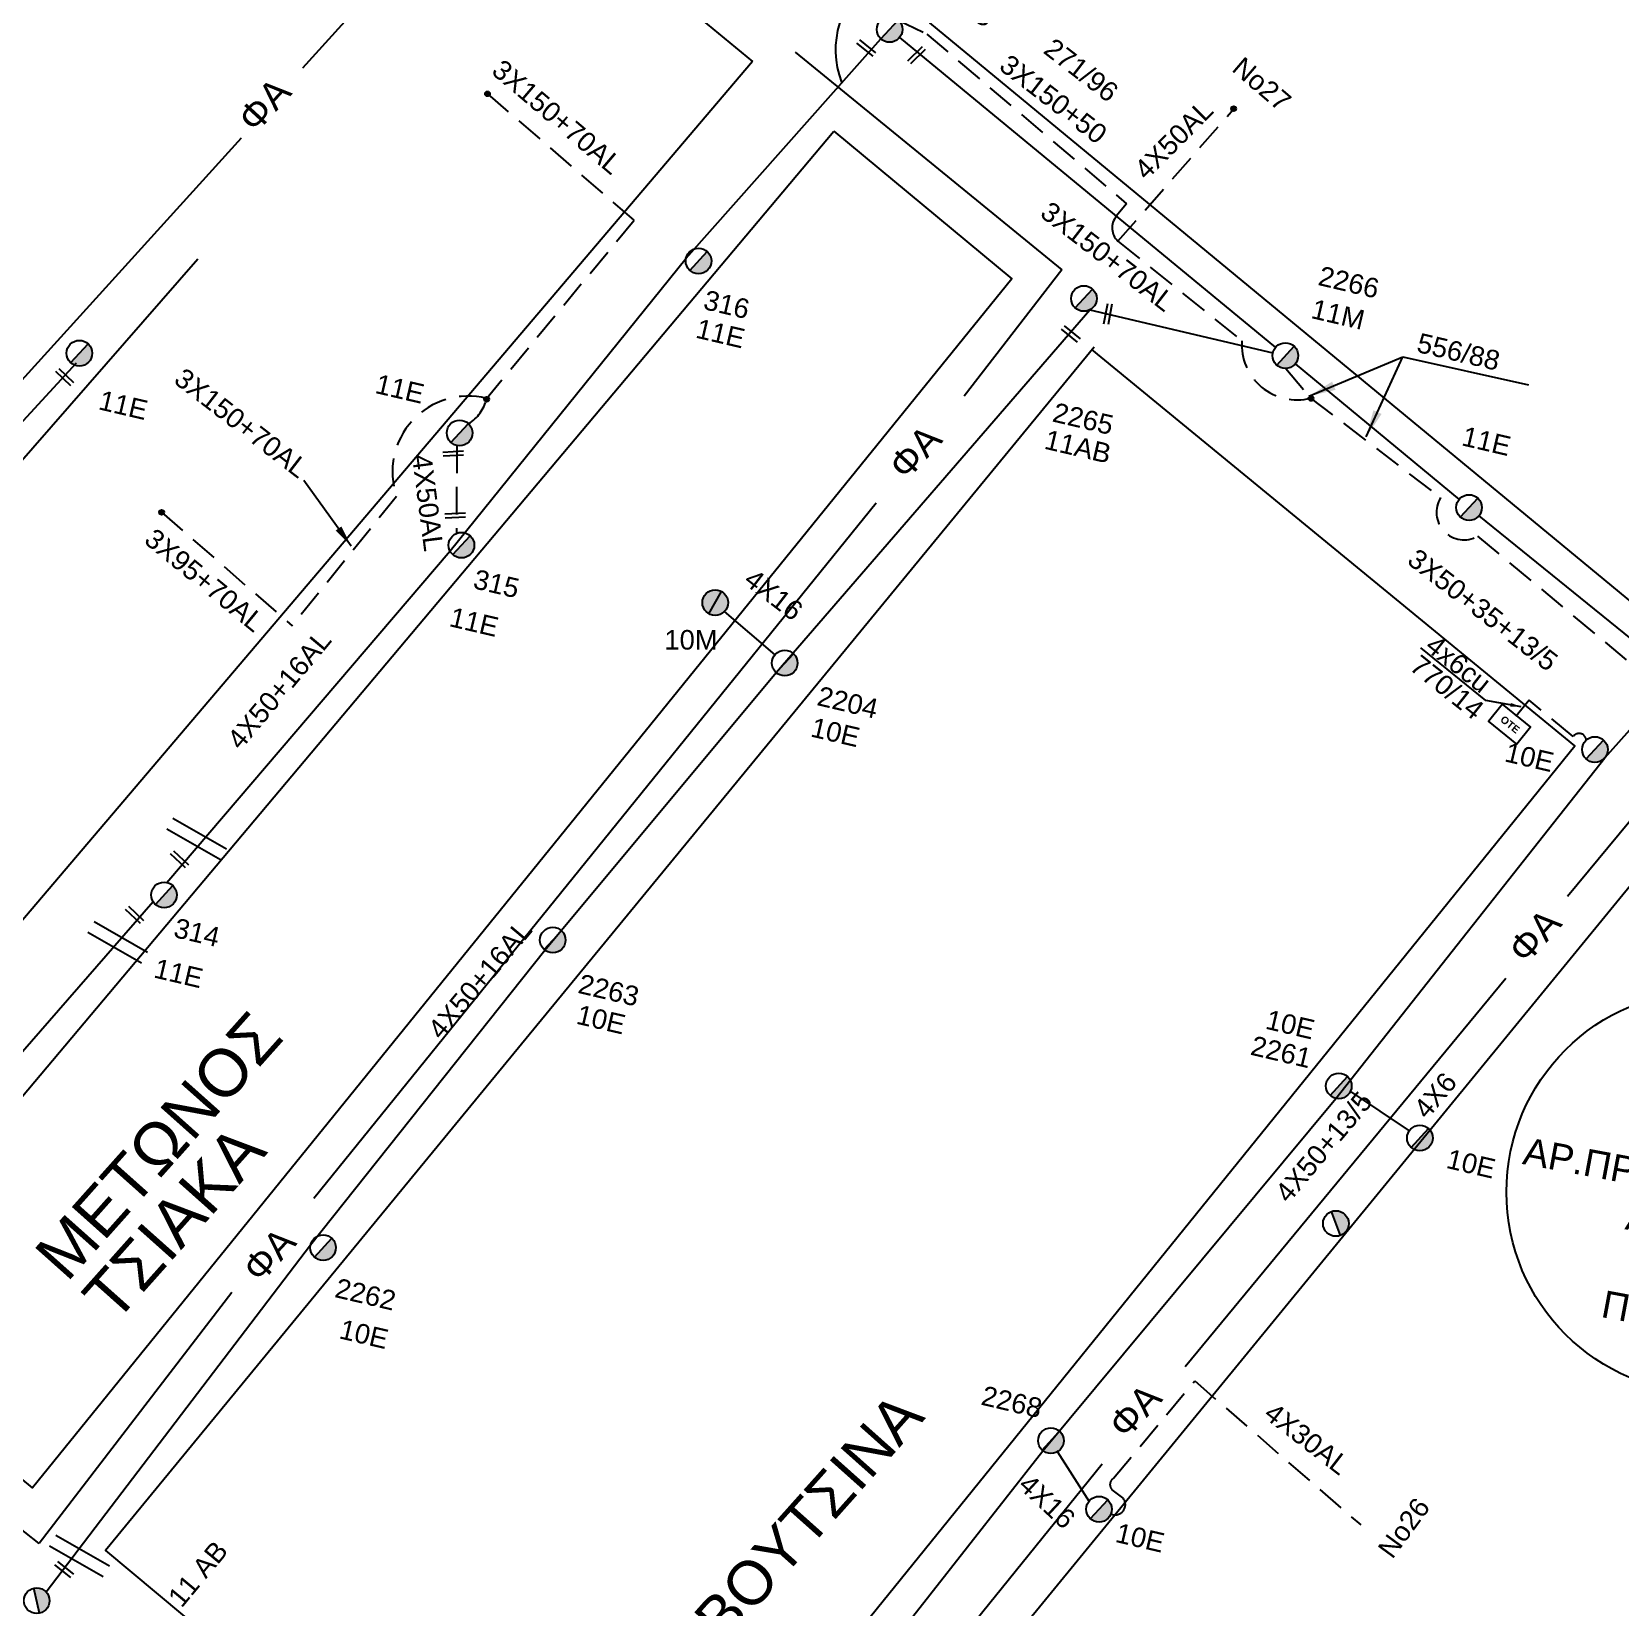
# Model space of a CAD drawing. Header units: millimetres. Extents: x 745 to 5694, y 762 to 3401.
# Drawn here: x 1608.6 to 1754.6, y 1591.7 to 1736.5 of the extents above; entities that cross this region are included whole.
import ezdxf

# ---------------------------------------------------------------- set-up
doc = ezdxf.new("R2010")
doc.units = ezdxf.units.MM
doc.linetypes.add('DASHED', pattern=[19.05, 12.7, -6.35])
for name, color, linetype in [('Pillar OTE', 7, 'Continuous'), ('Άγνωστα', 7, 'Continuous'), ('Γυμνά εναέρια ΧΤ και ΦΟΠ (3Φ)   4x50+16AL', 7, 'Continuous'), ('Εναέρια παροχή ΧΤ 4x16', 7, 'SYN_LINE'), ('Επιγραφές - Σχήματα', 7, 'Continuous'), ('Καλώδια ΧΤ   3x150+70AL', 7, 'DASHED'), ('Μηχανική τομή', 7, 'Continuous'), ('Στύλος Ξύλινος', 7, 'Continuous'), ('Στύλος Ξύλινος @ 1', 7, 'Continuous'), ('Στύλος ΦΜ', 7, 'Continuous'), ('Στύλος ΦΜ @ 1', 7, 'Continuous'), ('Συνδέσεις', 7, 'Continuous'), ('Τομή', 7, 'Continuous'), ('Υπόβαθρο ΔΕΗ', 7, 'Continuous'), ('Υπόγεια καλώδια Παροχών ΧΤ   4x50AL', 7, 'DASHED'), ('Υπόγεια καλώδια Παροχών ΧΤ   4x6', 7, 'DASHED')]:
    doc.layers.add(name, color=color, linetype=linetype)
doc.styles.add('arial', font='arial.ttf')
doc.styles.get("Standard").update_dxf_attribs({"font": 'arial.ttf'})
doc.linetypes.add('SYN_LINE', pattern='A,0.5,-0.0001,["/\\/\\/\\/",Standard,S=0.1,R=0,X=0,Y=-0.05],-0.25', length=0.7501)
doc.dimstyles.new('ISO-25', dxfattribs={"dimtxt": 2.5, "dimasz": 2.5, "dimexe": 1.25, "dimexo": 0.625, "dimtad": 1, "dimtxsty": 'Standard', "dimcen": 2.5, "dimadec": 0, "dimazin": 0, "dimtfac": 1, "dimtmove": 0, "dimatfit": 3, "dimfxl": 1, "dimarcsym": 0})

# ---------------------------------------------------------------- blocks, each defined once
blk = doc.blocks.new('ΥΠΑΡΧΩΝ ΤΣΙΜΕΝΤΕΝΙΟΣ ΣΤΥΛΟΣ')
at = {"layer": 'Στύλος ΦΜ'}
blk.add_hatch(color=256, dxfattribs=at).paths.add_polyline_path([(-1.29, -2.28, 0.574793), (2.62, 0, 0.268822), (1.3, 2.27)])
blk.add_line((-1.29, -2.28), (1.3, 2.27), dxfattribs=at)
blk.add_circle((0, 0), 2.62, dxfattribs=at)
at = {"layer": 'Στύλος ΦΜ', "flags": 4}
for tag, p in [('ΑΡΙΘΜΟΣ', (-4.68, 8.05)), ('ΤΥΠΟΣ', (-4.91, 3.03))]:
    blk.add_attdef(tag, p, '', height=4, dxfattribs=at)
blk = doc.blocks.new('ΥΠΑΡΧΩΝ ΞΥΛΙΝΟΣ ΣΤΥΛΟΣ')
at = {"layer": 'Στύλος Ξύλινος'}
h = blk.add_hatch(color=7, dxfattribs=at)
h.paths.add_polyline_path([(-2.62, 0, 0.270008), (-1.29, -2.28), (1.3, 2.27, 0.576266)])
h.paths.add_polyline_path([(-1.29, -2.28, 0.574793), (2.62, 0, 0.268822), (1.3, 2.27)])
at = {"layer": 'Στύλος Ξύλινος', "color": 7}
blk.add_line((-1.29, -2.28), (1.3, 2.27), dxfattribs=at)
blk.add_circle((0, 0), 2.62, dxfattribs=at)
at = {"layer": 'Στύλος Ξύλινος', "flags": 4}
for tag, p in [('ΑΡΙΘΜΟΣ', (-4.91, 8.6)), ('ΤΥΠΟΣ', (-4.85, 3.39))]:
    blk.add_attdef(tag, p, '', height=4, dxfattribs=at)
blk = doc.blocks.new('ΜΗΧΑΝΙΚΗ ΤΟΜΗ')
at = {"layer": 'Μηχανική τομή', "ltscale": 40}
for p, q in [((-1.89, 0.78), (1.89, 0.78)), ((1.89, 0), (-1.89, 0))]:
    blk.add_line(p, q, dxfattribs=at)
blk = doc.blocks.new('_ΣΥΝΔΕΣΗ')
at = {"layer": 'Συνδέσεις', "linetype": 'SYN_LINE', "ltscale": 40}
blk.add_hatch(color=256, dxfattribs=at).paths.add_polyline_path([(0.5, -0.01, 1), (-0.5, -0.01, 1)])
at = {"layer": 'Συνδέσεις'}
blk.add_circle((0, -0.01), 0.5, dxfattribs=at)
blk = doc.blocks.new('ΤΟΜΗ')
at = {"layer": 'Τομή', "ltscale": 40}
for p, q in [((-5.68, 0), (5.68, 0)), ((5.68, -2.33), (-5.68, -2.33))]:
    blk.add_line(p, q, dxfattribs=at)
blk = doc.blocks.new('PILLAR ΟΤΕ')
at = {"layer": 'Pillar OTE', "ltscale": 40}
blk.add_lwpolyline([(-3.31, 2.02), (3.39, 2.02), (3.39, -1.99), (-3.31, -1.99)], close=True, dxfattribs=at)
at = {"layer": 'Pillar OTE', "insert": (-1.81, 0.71), "char_height": 1.3575, "width": 109.961, "attachment_point": 1}
blk.add_mtext('{\\fArial|b1|i0|c161|p34;OTE}', dxfattribs=at)

msp = doc.modelspace()

# ---------------------------------------------------------------- linework, layer by layer
at = {"layer": 'Άγνωστα', "color": 133, "linetype": 'DASHED', "ltscale": 0.2}
for points in [[(1688.26, 1737.59), (1690.87, 1736.3), (1709.25, 1720.7), (1708.3, 1719.55)], [(1650.49, 1730.81), (1663.99, 1719.16)], [(1620.55, 1692.34), (1632.54, 1681.9)]]:
    msp.add_lwpolyline(points, dxfattribs=at)
at = {"layer": 'Άγνωστα', "color": 173}
for points in [[(1688.37, 1735.98), (1722.93, 1707.49)], [(1724.75, 1705.99), (1739.81, 1693.52)], [(1741.63, 1692.02), (1758.95, 1677.97)]]:
    msp.add_lwpolyline(points, dxfattribs=at)
at = {"layer": 'Άγνωστα', "color": 2}
msp.add_lwpolyline([(1657.64, 1550.55), (1680.78, 1579.55), (1701.56, 1606.04), (1728.49, 1638.44), (1753.19, 1669.76), (1759.08, 1676.35)], dxfattribs=at)
at = {"layer": 'Άγνωστα', "color": 27}
msp.add_lwpolyline([(1595.52, 1628.73), (1619.76, 1656.54)], dxfattribs=at)
at = {"layer": 'Άγνωστα', "color": 2, "linetype": 'DASHED', "ltscale": 0.2}
msp.add_lwpolyline([(1707.81, 1600.23, 0.791824), (1708.91, 1601.71), (1707.92, 1602.46, -0.496299), (1708.04, 1603.51), (1715.51, 1612.46)], format="xyb", dxfattribs=at)
msp.add_lwpolyline([(1715.51, 1612.46), (1730.76, 1599.22)], dxfattribs=at)
at = {"layer": 'Γυμνά εναέρια ΧΤ και ΦΟΠ (3Φ)   4x50+16AL', "color": 133}
for points in [[(1621.04, 1658.3), (1647.06, 1688.78), (1668.76, 1715.71), (1686.66, 1735.87)], [(1609.94, 1593.06), (1634.24, 1624.98), (1655.77, 1652.07), (1677.02, 1677.6), (1705.85, 1710.94)], [(1705.85, 1710.94), (1722.7, 1707.01)]]:
    msp.add_lwpolyline(points, dxfattribs=at)
at = {"layer": 'Εναέρια παροχή ΧΤ 4x16', "color": 133, "ltscale": 8}
msp.add_lwpolyline([(1672.27, 1683.21), (1676.92, 1679.23)], dxfattribs=at)
at = {"layer": 'Εναέρια παροχή ΧΤ 4x16', "color": 2, "ltscale": 20}
msp.add_lwpolyline([(1702.9, 1605.96), (1705.79, 1601.39)], dxfattribs=at)
at = {"layer": 'Επιγραφές - Σχήματα', "color": 85, "ltscale": 0.2}
for p, q in [((1633.52, 1733.21), (1654.11, 1755.93)), ((1678.78, 1734.64), (1703.29, 1714.63)), ((1586.7, 1681.33), (1627.89, 1726.77)), ((1703.29, 1714.63), (1694.32, 1703.01)), ((1686.23, 1693.16), (1634.55, 1629.24)), ((1627, 1620.61), (1609.28, 1597.52)), ((1609.28, 1597.52), (1595.52, 1608.44))]:
    msp.add_line(p, q, dxfattribs=at)
at = {"layer": 'Επιγραφές - Σχήματα', "color": 7, "ltscale": 0.2}
msp.add_line((1612.69, 1706.04), (1582.7, 1673.54), dxfattribs=at)
at = {"layer": 'Επιγραφές - Σχήματα', "color": 85, "ltscale": 0.2}
for points in [[(1749.78, 1657.04), (1760.16, 1669.58), (1789.17, 1645.86)], [(1714.64, 1613.8), (1744.11, 1649.5)], [(1677.6, 1568.44), (1707, 1604.84)]]:
    msp.add_lwpolyline(points, dxfattribs=at)
at = {"layer": 'Επιγραφές - Σχήματα', "ltscale": 0.2}
msp.add_arc((1690.63, 1734.85), 8.14, 123.809, 201.4576, dxfattribs=at)
at = {"layer": 'Καλώδια ΧΤ   3x150+70AL', "color": 133, "ltscale": 0.2}
for points in [[(1663.99, 1719.16), (1650.43, 1702.81, 0.594974), (1642.14, 1693.79), (1632.54, 1681.9)], [(1708.3, 1719.55, 0.397588), (1708.45, 1717.26), (1719.84, 1708.1, 0.511574), (1726.15, 1702.83)], [(1723.87, 1705.56), (1726.15, 1702.83), (1738.11, 1693.68, 0.776318), (1741.51, 1690.13), (1756.19, 1677.91, 0.799274), (1763.49, 1676.81), (1787.25, 1711.09, 0.995703), (1789.78, 1719.28, 0.995703)]]:
    msp.add_lwpolyline(points, format="xyb", dxfattribs=at)
msp.add_arc((1646.78, 1703.64), 3.74, 301.9851, 347.0557, dxfattribs=at)
at = {"layer": 'Συνδέσεις'}
msp.add_circle((1762.66, 1629.83), 18.5, dxfattribs=at)
at = {"layer": 'Υπόβαθρο ΔΕΗ'}
for p, q in [((1484.42, 1891.51), (1674.85, 1733.78)), ((1674.85, 1733.78), (1582.22, 1624.81)), ((1560.44, 1643.03), (1623.89, 1715.64))]:
    msp.add_line(p, q, dxfattribs=at)
for points in [[(1752.43, 1827.56), (1821.94, 1770.73), (1758.41, 1681.8), (1691.17, 1737.35), (1752.43, 1827.56)], [(1682.33, 1727.37), (1698.69, 1713.81), (1608.68, 1602.65), (1590.28, 1617.88), (1682.33, 1727.37)], [(1706.25, 1707.52), (1615.39, 1596.88), (1660.29, 1559.35), (1750.43, 1670.85), (1706.06, 1707.29)], [(1742.25, 1675.04), (1736.28, 1679.87)], [(1759.58, 1662.91), (1668.94, 1552.23), (1718.79, 1510.8), (1810.2, 1622.28), (1759.58, 1662.91)]]:
    msp.add_lwpolyline(points, dxfattribs=at)
msp.add_spline([(1752.79, 1133.46), (1750.62, 1137.04), (1750.87, 1144.29), (1752, 1147.38), (1751.88, 1151.48), (1747.84, 1154.32), (1740.78, 1159.84), (1739.16, 1163.08), (1737.18, 1166.3), (1734.24, 1169.8), (1732.93, 1170.98), (1730.8, 1172.01), (1726.98, 1176.59), (1722.37, 1181.54), (1717.92, 1185.98), (1715.33, 1188.39), (1712.83, 1192.2), (1710.5, 1196.72), (1708.15, 1202.05), (1704.65, 1208.8), (1703.06, 1211.24), (1699.85, 1215.43), (1695.87, 1219.24), (1698.13, 1217.01), (1693.74, 1220.9), (1690.16, 1223.78), (1688.64, 1224.98), (1684.92, 1230.11), (1681.56, 1234.95), (1680.31, 1236.7), (1678.25, 1236.99), (1674.65, 1238.72), (1672.92, 1240.85), (1671.28, 1242.96), (1668.94, 1246.57), (1667.4, 1249.67), (1662.13, 1253.98), (1659.03, 1255.66), (1656.13, 1256.87), (1654.11, 1257.81), (1651.03, 1260.3), (1646.81, 1265.13), (1646.47, 1266.61), (1645.79, 1275.47), (1644.84, 1277.95), (1641.57, 1282.81), (1639.56, 1284.91), (1636.99, 1285.71), (1634.83, 1286.83), (1631.94, 1288.88), (1630.94, 1290.08), (1629.94, 1292.01), (1629.77, 1294.43), (1630.41, 1297.01), (1629.57, 1300.64), (1626.97, 1303.03), (1624.21, 1304.1), (1622.55, 1304.61), (1620.36, 1306.38), (1616.42, 1315.37), (1614.46, 1318.02), (1609.46, 1320.83), (1606.03, 1323.68), (1602.86, 1327.57), (1602.25, 1329.55), (1601.06, 1333.26), (1599.47, 1336.89), (1596.25, 1339.99), (1593.47, 1341.79), (1591.34, 1342.18), (1589.12, 1343.86), (1587.12, 1346.15), (1583.57, 1348.28), (1580.41, 1352.46), (1578.44, 1355.71), (1577.72, 1356.89), (1576.68, 1359.67), (1576.24, 1360.92), (1575.15, 1361.07), (1572.64, 1364.24), (1570.99, 1365.11), (1568.79, 1370.38), (1567.25, 1375.85), (1565.86, 1378.15), (1562.54, 1380.08), (1559, 1380.85), (1555.83, 1381.8), (1553.5, 1383.62), (1552.14, 1385.23), (1551.42, 1387.66), (1550.19, 1390.64), (1548.5, 1392.53), (1542.48, 1398), (1536.63, 1404.27), (1531.62, 1410.35), (1529.55, 1412.27), (1526.8, 1413.13), (1524.74, 1414.29), (1521.02, 1418.34), (1517.52, 1421.07), (1515.23, 1426.24), (1513.86, 1429.7), (1511.93, 1431.53), (1507.47, 1433.85), (1503.88, 1435.24), (1500.48, 1437.23), (1498.7, 1438.4), (1496.24, 1442.04), (1494.33, 1444.95), (1493.33, 1448.21), (1491.12, 1452.24), (1489.04, 1455.61), (1487.58, 1456.82), (1484.85, 1458.65), (1482.33, 1459.75), (1478.57, 1460.91), (1475.02, 1462.21), (1471.45, 1464.84), (1470.04, 1466.01), (1466.63, 1470.73), (1464.25, 1473.88), (1459.99, 1478.08), (1457.49, 1479.47), (1453.1, 1481.92), (1450.37, 1483.37), (1448.22, 1484.08), (1444.03, 1487.77), (1442.91, 1489), (1439.85, 1494.56), (1437.59, 1496.79), (1434.33, 1498.13), (1431.18, 1498.79), (1426.35, 1502.46), (1422.93, 1506.33), (1420.69, 1510.37), (1419.16, 1514.23), (1417.93, 1517.76), (1416.59, 1519.61), (1413.4, 1522.41), (1409.61, 1524.98), (1405.89, 1527.59), (1402.76, 1530.44), (1399.62, 1533.7), (1395.03, 1538.88), (1391.76, 1543.45), (1389.82, 1546.32), (1387.29, 1550.08), (1385.15, 1554.51), (1383.57, 1558.78), (1380.87, 1562.91), (1376.89, 1565.86), (1374.5, 1567.42), (1371.03, 1571.59), (1367.59, 1574.57), (1363.04, 1577.65), (1358.5, 1582.28), (1351.76, 1587.32), (1347.75, 1591.27), (1342.87, 1596.37), (1339.84, 1602.43), (1337.26, 1605.77), (1329.87, 1611.46), (1325.85, 1613.33), (1315.43, 1619.55), (1310.34, 1623.76), (1305.43, 1628.17), (1303.89, 1630.56), (1301.61, 1632.32), (1297.53, 1634.82), (1292.64, 1637.42), (1289.65, 1639.41), (1286.65, 1643.8), (1283.94, 1649.21), (1282.14, 1654.63), (1278.59, 1661.21), (1277.22, 1663.18), (1272.99, 1666.36), (1269.38, 1669.42), (1265.98, 1672.93), (1263.75, 1676.91), (1262.97, 1677.97), (1260.94, 1679.11), (1256.91, 1680.87), (1254.23, 1682.56), (1250.77, 1685.08), (1247.32, 1688.11), (1246.69, 1690.81), (1243.44, 1692.08), (1242.03, 1690.53), (1241.34, 1686.1)], degree=3, dxfattribs=at)
at = {"layer": 'Υπόγεια καλώδια Παροχών ΧΤ   4x50AL', "color": 133, "ltscale": 0.2}
for points in [[(1708.45, 1717.26), (1719.06, 1729.39)], [(1647.68, 1698.48), (1647.65, 1690.39)]]:
    msp.add_lwpolyline(points, dxfattribs=at)
at = {"layer": 'Υπόγεια καλώδια Παροχών ΧΤ   4x6', "color": 2, "linetype": 'DASHED', "ltscale": 0.2}
msp.add_lwpolyline([(1751.5, 1671.4, 0.689018), (1750.3, 1671.72), (1746.24, 1675.05), (1745.02, 1673.57)], format="xyb", dxfattribs=at)
at = {"layer": 'Υπόγεια καλώδια Παροχών ΧΤ   4x6', "color": 2, "linetype": 'SYN_LINE', "ltscale": 8}
msp.add_lwpolyline([(1729.82, 1639.08), (1735.22, 1635.45)], dxfattribs=at)

# ---------------------------------------------------------------- block references
at = {"layer": 'Pillar OTE', "xscale": 0.5, "yscale": 0.5, "zscale": 0.5, "rotation": 321.0469383540835}
msp.add_blockref('PILLAR ΟΤΕ', (1744.43, 1672.85), dxfattribs=at)
at = {"layer": 'Μηχανική τομή'}
for p, xscale, yscale, zscale, rotation in [((1685.44, 1735.18), 0.4999999999999888, 0.4999999999999888, 0.4999999999999888, 141.4205093085457), ((1690.07, 1734.23), 0.5000000000000518, 0.5000000000000518, 0.5000000000000518, 44.50736051980497), ((1707.72, 1710.53), 0.50000000000015, 0.50000000000015, 0.50000000000015, 79.24842936945578), ((1704.24, 1708.88), 0.4999999999999888, 0.4999999999999888, 0.4999999999999888, 141.4205093085457), ((1611.51, 1704.62), 0.4999999999999732, 0.4999999999999732, 0.4999999999999732, 316.5454919281578), ((1647.36, 1697.53), 0.5000000000000151, 0.5000000000000151, 0.5000000000000151, 3.090983856321035), ((1647.55, 1691.84), 0.5000000000000151, 0.5000000000000151, 0.5000000000000151, 3.090983856321034), ((1622.05, 1660.28), 0.4999999999999732, 0.4999999999999732, 0.4999999999999732, 316.5454919281578), ((1617.93, 1655.17), 0.4999999999999732, 0.4999999999999732, 0.4999999999999732, 316.5454919281578), ((1611.71, 1595.28), 0.4999999999999888, 0.4999999999999888, 0.4999999999999888, 141.4205093085457)]:
    msp.add_blockref('ΜΗΧΑΝΙΚΗ ΤΟΜΗ', p, dxfattribs=dict(at, xscale=xscale, yscale=yscale, zscale=zscale, rotation=rotation))
at = {"layer": 'Στύλος Ξύλινος @ 1', "ltscale": 40}
ref = msp.add_blockref('ΥΠΑΡΧΩΝ ΞΥΛΙΝΟΣ ΣΤΥΛΟΣ', (1671.43, 1684.03), dxfattribs=dict(at, xscale=0.4499999999998181, yscale=0.4499999999998181, zscale=0.4499999999998181))
ref.add_attrib('ΤΥΠΟΣ', '10M', (1666.76, 1679.71), dxfattribs={"layer": 'Στύλος Ξύλινος', "height": 1.8, "flags": 4})
at = {"layer": 'Στύλος ΦΜ @ 1', "ltscale": 40}
ref = msp.add_blockref('ΥΠΑΡΧΩΝ ΤΣΙΜΕΝΤΕΝΙΟΣ ΣΤΥΛΟΣ', (1687.46, 1736.73), dxfattribs=dict(at, xscale=0.4499999999996779, yscale=0.4499999999996779, zscale=0.4499999999996779, rotation=346.8465568456768))
ref.add_attrib('ΤΥΠΟΣ', '953', (1692.48, 1737.94), dxfattribs={"layer": 'Στύλος ΦΜ', "height": 1.8, "rotation": 346.8466, "flags": 4})
ref = msp.add_blockref('ΥΠΑΡΧΩΝ ΤΣΙΜΕΝΤΕΝΙΟΣ ΣΤΥΛΟΣ', (1669.9, 1715.44), dxfattribs=dict(at, xscale=0.4499999999996779, yscale=0.4499999999996779, zscale=0.4499999999996779, rotation=346.8465568456768))
ref.add_attrib('ΤΥΠΟΣ', '316', (1670.24, 1711.04), dxfattribs={"layer": 'Στύλος ΦΜ', "height": 1.8, "rotation": 346.8466, "flags": 4})
ref.add_attrib('ΑΡΙΘΜΟΣ', '11E', (1669.54, 1708.41), dxfattribs={"layer": 'Στύλος ΦΜ', "height": 1.8, "rotation": 346.8466, "flags": 4})
ref = msp.add_blockref('ΥΠΑΡΧΩΝ ΤΣΙΜΕΝΤΕΝΙΟΣ ΣΤΥΛΟΣ', (1723.84, 1706.74), dxfattribs=dict(at, xscale=0.4499999999996779, yscale=0.4499999999996779, zscale=0.4499999999996779, rotation=346.8465568456768))
ref.add_attrib('ΤΥΠΟΣ', '2266', (1726.75, 1713.25), dxfattribs={"layer": 'Στύλος ΦΜ', "height": 1.8, "rotation": 346.8466, "flags": 4})
ref.add_attrib('ΑΡΙΘΜΟΣ', '11M', (1726.1, 1710.21), dxfattribs={"layer": 'Στύλος ΦΜ', "height": 1.8, "rotation": 346.8466, "flags": 4})
ref = msp.add_blockref('ΥΠΑΡΧΩΝ ΤΣΙΜΕΝΤΕΝΙΟΣ ΣΤΥΛΟΣ', (1705.32, 1711.99), dxfattribs=dict(at, xscale=0.4499999999996779, yscale=0.4499999999996779, zscale=0.4499999999996779, rotation=346.8465568456768))
ref.add_attrib('ΤΥΠΟΣ', '2265', (1702.33, 1700.7), dxfattribs={"layer": 'Στύλος ΦΜ', "height": 1.8, "rotation": 346.8466, "flags": 4})
ref.add_attrib('ΑΡΙΘΜΟΣ', '11AB', (1701.58, 1698.2), dxfattribs={"layer": 'Στύλος ΦΜ', "height": 1.8, "rotation": 346.8466, "flags": 4})
ref = msp.add_blockref('ΥΠΑΡΧΩΝ ΤΣΙΜΕΝΤΕΝΙΟΣ ΣΤΥΛΟΣ', (1612.99, 1706.96), dxfattribs=dict(at, xscale=0.4499999999996779, yscale=0.4499999999996779, zscale=0.4499999999996779, rotation=346.8465568456768))
ref.add_attrib('ΤΥΠΟΣ', '11E', (1614.65, 1701.82), dxfattribs={"layer": 'Στύλος ΦΜ', "height": 1.8, "rotation": 346.8466, "flags": 4})
ref = msp.add_blockref('ΥΠΑΡΧΩΝ ΤΣΙΜΕΝΤΕΝΙΟΣ ΣΤΥΛΟΣ', (1647.94, 1699.63), dxfattribs=dict(at, xscale=0.4499999999996779, yscale=0.4499999999996779, zscale=0.4499999999996779, rotation=346.8465568456768))
ref.add_attrib('ΤΥΠΟΣ', '11E', (1640.07, 1703.32), dxfattribs={"layer": 'Στύλος ΦΜ', "height": 1.8, "rotation": 346.8466, "flags": 4})
ref = msp.add_blockref('ΥΠΑΡΧΩΝ ΤΣΙΜΕΝΤΕΝΙΟΣ ΣΤΥΛΟΣ', (1740.72, 1692.77), dxfattribs=dict(at, xscale=0.4499999999996779, yscale=0.4499999999996779, zscale=0.4499999999996779, rotation=346.8465568456768))
ref.add_attrib('ΤΥΠΟΣ', '11E', (1739.94, 1698.51), dxfattribs={"layer": 'Στύλος ΦΜ', "height": 1.8, "rotation": 346.8466, "flags": 4})
ref = msp.add_blockref('ΥΠΑΡΧΩΝ ΤΣΙΜΕΝΤΕΝΙΟΣ ΣΤΥΛΟΣ', (1648.11, 1689.31), dxfattribs=dict(at, xscale=0.4499999999996779, yscale=0.4499999999996779, zscale=0.4499999999996779, rotation=346.8465568456768))
ref.add_attrib('ΤΥΠΟΣ', '315', (1649.08, 1685.37), dxfattribs={"layer": 'Στύλος ΦΜ', "height": 1.8, "rotation": 346.8466, "flags": 4})
ref.add_attrib('ΑΡΙΘΜΟΣ', '11E', (1646.89, 1681.88), dxfattribs={"layer": 'Στύλος ΦΜ', "height": 1.8, "rotation": 346.8466, "flags": 4})
ref = msp.add_blockref('ΥΠΑΡΧΩΝ ΤΣΙΜΕΝΤΕΝΙΟΣ ΣΤΥΛΟΣ', (1677.82, 1678.47), dxfattribs=dict(at, xscale=0.4499999999996779, yscale=0.4499999999996779, zscale=0.4499999999996779, rotation=346.8465568456768))
ref.add_attrib('ΤΥΠΟΣ', '2204', (1680.69, 1674.62), dxfattribs={"layer": 'Στύλος ΦΜ', "height": 1.8, "rotation": 346.8466, "flags": 4})
ref.add_attrib('ΑΡΙΘΜΟΣ', '10E', (1680.1, 1671.74), dxfattribs={"layer": 'Στύλος ΦΜ', "height": 1.8, "rotation": 346.8466, "flags": 4})
ref = msp.add_blockref('ΥΠΑΡΧΩΝ ΤΣΙΜΕΝΤΕΝΙΟΣ ΣΤΥΛΟΣ', (1752.29, 1670.52), dxfattribs=dict(at, xscale=0.4499999999996779, yscale=0.4499999999996779, zscale=0.4499999999996779, rotation=346.8465568456768))
ref.add_attrib('ΑΡΙΘΜΟΣ', '10Ε', (1743.89, 1669.45), dxfattribs={"layer": 'Στύλος ΦΜ', "height": 1.8, "rotation": 346.8466, "flags": 4})
ref = msp.add_blockref('ΥΠΑΡΧΩΝ ΤΣΙΜΕΝΤΕΝΙΟΣ ΣΤΥΛΟΣ', (1620.77, 1657.15), dxfattribs=dict(at, xscale=0.4499999999996779, yscale=0.4499999999996779, zscale=0.4499999999996779, rotation=346.8465568456768))
ref.add_attrib('ΤΥΠΟΣ', '314', (1621.55, 1653.3), dxfattribs={"layer": 'Στύλος ΦΜ', "height": 1.8, "rotation": 346.8466, "flags": 4})
ref.add_attrib('ΑΡΙΘΜΟΣ', '11E', (1619.73, 1649.58), dxfattribs={"layer": 'Στύλος ΦΜ', "height": 1.8, "rotation": 346.8466, "flags": 4})
ref = msp.add_blockref('ΥΠΑΡΧΩΝ ΤΣΙΜΕΝΤΕΝΙΟΣ ΣΤΥΛΟΣ', (1656.5, 1653), dxfattribs=dict(at, xscale=0.4499999999996779, yscale=0.4499999999996779, zscale=0.4499999999996779, rotation=346.8465568456768))
ref.add_attrib('ΤΥΠΟΣ', '2263', (1658.72, 1648.16), dxfattribs={"layer": 'Στύλος ΦΜ', "height": 1.8, "rotation": 346.8466, "flags": 4})
ref.add_attrib('ΑΡΙΘΜΟΣ', '10E', (1658.56, 1645.33), dxfattribs={"layer": 'Στύλος ΦΜ', "height": 1.8, "rotation": 346.8466, "flags": 4})
ref = msp.add_blockref('ΥΠΑΡΧΩΝ ΤΣΙΜΕΝΤΕΝΙΟΣ ΣΤΥΛΟΣ', (1728.75, 1639.59), dxfattribs=dict(at, xscale=0.4499999999996779, yscale=0.4499999999996779, zscale=0.4499999999996779, rotation=346.8465568456768))
ref.add_attrib('ΤΥΠΟΣ', '10E', (1721.91, 1644.87), dxfattribs={"layer": 'Στύλος ΦΜ', "height": 1.8, "rotation": 346.8466, "flags": 4})
ref.add_attrib('ΑΡΙΘΜΟΣ', '2261', (1720.53, 1642.48), dxfattribs={"layer": 'Στύλος ΦΜ', "height": 1.8, "rotation": 346.8466, "flags": 4})
ref = msp.add_blockref('ΥΠΑΡΧΩΝ ΤΣΙΜΕΝΤΕΝΙΟΣ ΣΤΥΛΟΣ', (1736.2, 1634.8), dxfattribs=dict(at, xscale=0.4499999999996779, yscale=0.4499999999996779, zscale=0.4499999999996779, rotation=346.8465568456768))
ref.add_attrib('ΤΥΠΟΣ', '10E', (1738.53, 1632.07), dxfattribs={"layer": 'Στύλος ΦΜ', "height": 1.8, "rotation": 346.8466, "flags": 4})
ref = msp.add_blockref('ΥΠΑΡΧΩΝ ΤΣΙΜΕΝΤΕΝΙΟΣ ΣΤΥΛΟΣ', (1728.48, 1626.94), dxfattribs=dict(at, xscale=0.449999999999748, yscale=0.449999999999748, zscale=0.449999999999748, rotation=50.26131924049457))
ref.add_attrib('ΤΥΠΟΣ', '11 AB', (1622.38, 1591.52), dxfattribs={"layer": 'Στύλος ΦΜ', "height": 1.8, "rotation": 50.2613, "flags": 4})
ref = msp.add_blockref('ΥΠΑΡΧΩΝ ΤΣΙΜΕΝΤΕΝΙΟΣ ΣΤΥΛΟΣ', (1635.39, 1624.72), dxfattribs=dict(at, xscale=0.4499999999996779, yscale=0.4499999999996779, zscale=0.4499999999996779, rotation=346.8465568456768))
ref.add_attrib('ΤΥΠΟΣ', '10E', (1636.77, 1616.4), dxfattribs={"layer": 'Στύλος ΦΜ', "height": 1.8, "rotation": 346.8466, "flags": 4})
ref.add_attrib('ΑΡΙΘΜΟΣ', '2262', (1636.37, 1620.19), dxfattribs={"layer": 'Στύλος ΦΜ', "height": 1.8, "rotation": 346.8466, "flags": 4})
ref = msp.add_blockref('ΥΠΑΡΧΩΝ ΤΣΙΜΕΝΤΕΝΙΟΣ ΣΤΥΛΟΣ', (1702.29, 1606.97), dxfattribs=dict(at, xscale=0.4499999999996779, yscale=0.4499999999996779, zscale=0.4499999999996779, rotation=346.8465568456768))
ref.add_attrib('ΤΥΠΟΣ', '2268', (1695.77, 1610.3), dxfattribs={"layer": 'Στύλος ΦΜ', "height": 1.8, "rotation": 346.8466, "flags": 4})
ref = msp.add_blockref('ΥΠΑΡΧΩΝ ΤΣΙΜΕΝΤΕΝΙΟΣ ΣΤΥΛΟΣ', (1706.71, 1600.67), dxfattribs=dict(at, xscale=0.4499999999996779, yscale=0.4499999999996779, zscale=0.4499999999996779, rotation=346.8465568456768))
ref.add_attrib('ΤΥΠΟΣ', '10E', (1708.11, 1597.68), dxfattribs={"layer": 'Στύλος ΦΜ', "height": 1.8, "rotation": 346.8466, "flags": 4})
at = {"layer": 'Στύλος ΦΜ @ 1', "ltscale": 40, "xscale": 0.4499999999997187, "yscale": 0.4499999999997187, "zscale": 0.4499999999997187, "rotation": 42.23885513673056}
msp.add_blockref('ΥΠΑΡΧΩΝ ΤΣΙΜΕΝΤΕΝΙΟΣ ΣΤΥΛΟΣ', (1609.07, 1592.26), dxfattribs=at)
at = {"layer": 'Συνδέσεις', "xscale": 0.4499999999998181, "yscale": 0.4499999999998181, "zscale": 0.4499999999998181}
for p in [(1650.5, 1730.81), (1719.09, 1729.45), (1650.42, 1702.73), (1726.2, 1702.8), (1620.55, 1692.34)]:
    msp.add_blockref('_ΣΥΝΔΕΣΗ', p, dxfattribs=at)
at = {"layer": 'Τομή', "xscale": 0.500000000000043, "yscale": 0.500000000000043, "zscale": 0.500000000000043, "rotation": 330.2589131477564}
for p in [(1624.06, 1662.79), (1616.8, 1653.3), (1613.29, 1596.87)]:
    msp.add_blockref('ΤΟΜΗ', p, dxfattribs=at)

# ---------------------------------------------------------------- texts
at = {"layer": 'Άγνωστα', "char_height": 1.8, "width": 69.1904, "attachment_point": 1, "style": 'arial'}
for s, insert, rotation in [('3X150+50', (1698.51, 1734.56), 322.2912), ('3X95+70AL', (1619.97, 1690.99), 320.5557), ('3X50+35+13/5', (1736.02, 1689.12), 322.2912), ('4X50+13/5', (1722.74, 1629.87), 50.1048), ('4X30AL', (1722.84, 1610.6), 322.2912)]:
    msp.add_mtext(s, dxfattribs=dict(at, insert=insert, rotation=rotation))
at = {"layer": 'Γυμνά εναέρια ΧΤ και ΦΟΠ (3Φ)   4x50+16AL', "char_height": 1.8, "width": 69.1904, "attachment_point": 1, "rotation": 50.1048, "style": 'arial'}
for insert in [(1626.42, 1671.54), (1644.87, 1644.89)]:
    msp.add_mtext('4X50+16AL', dxfattribs=dict(at, insert=insert))
at = {"layer": 'Εναέρια παροχή ΧΤ 4x16', "char_height": 1.8, "width": 69.1904, "attachment_point": 1, "style": 'arial'}
for insert, rotation in [((1675.04, 1687.27), 322.2912), ((1700.41, 1604.04), 317.0345)]:
    msp.add_mtext('4X16', dxfattribs=dict(at, insert=insert, rotation=rotation))
at = {"layer": 'Επιγραφές - Σχήματα', "attachment_point": 1, "style": 'arial'}
for s, insert, char_height, width, rotation in [('271/96', (1702.59, 1736.06), 1.8, 69.1904, 322.2912), ('Nο27', (1719.98, 1734.34), 1.8, 69.1904, 319.4473), ('556/88', (1736.22, 1708.85), 1.8, 69.1904, 346.7952), ('{\\H1.083x;METΩNOΣ}', (1608.61, 1624.33), 4, 69.1904, 48.273), ('{\\H1.083x;ΤΣΙΑΚΑ}', (1613.01, 1620.53), 4, 69.1904, 48.273), ('BOYTΣINA', (1669.21, 1590.85), 4, 69.1904, 48.273), ('Nο26', (1732.22, 1597.07), 1.8, 19.229, 53.7208)]:
    msp.add_mtext(s, dxfattribs=dict(at, insert=insert, char_height=char_height, width=width, rotation=rotation))
at = {"layer": 'Επιγραφές - Σχήματα', "color": 85, "char_height": 2.5, "width": 19.229, "attachment_point": 1, "rotation": 47.3816, "style": 'arial'}
for insert in [(1627.32, 1728.77), (1687.14, 1696.84), (1744.08, 1652.36), (1627.76, 1623.03), (1707.35, 1608.68)]:
    msp.add_mtext('ΦΑ', dxfattribs=dict(at, insert=insert))
at = {"layer": 'Επιγραφές - Σχήματα', "insert": (1687.32, 1654.31), "char_height": 2.5, "width": 157.7424, "attachment_point": 1, "rotation": 349.43}
msp.add_mtext('\\pi74.597,t82.097;Ν.Υ/Σ\\P\\pi78.871,t86.371;\\P\\pi61.251,t68.751;ΑΡ.ΠΡΟΓ. ΦΚ/Κ/10-85\\P\\pi71.633,t79.133;ΑΡΣΧΕΔ.\\P\\pi78.871,t86.371;\\P\\pi70.915,t78.415;ΠΕΛΑΤΗΣ', dxfattribs=at)
at = {"layer": 'Καλώδια ΧΤ   3x150+70AL', "char_height": 1.8, "width": 69.1904, "attachment_point": 1, "style": 'arial'}
for insert, rotation in [((1651.93, 1734.11), 319.5974), ((1702.28, 1721.04), 322.2912), ((1622.66, 1705.73), 322.2912)]:
    msp.add_mtext('3X150+70AL', dxfattribs=dict(at, insert=insert, rotation=rotation))
at = {"layer": 'Υπόγεια καλώδια Παροχών ΧΤ   4x50AL', "char_height": 1.8, "width": 69.1904, "attachment_point": 1, "style": 'arial'}
for insert, rotation in [((1709.78, 1724.06), 45.2213), ((1645.34, 1697.76), 277.3166)]:
    msp.add_mtext('4X50AL', dxfattribs=dict(at, insert=insert, rotation=rotation))
at = {"layer": 'Υπόγεια καλώδια Παροχών ΧΤ   4x50AL', "color": 7, "ltscale": 0.2, "char_height": 1.8, "attachment_point": 1, "rotation": 321.4188}
for s, insert in [('4x6cu', (1737.69, 1681.19)), ('770/14', (1736.26, 1679.35))]:
    msp.add_mtext_dynamic_manual_height_columns(s, width=1.8, gutter_width=12.5, heights=[0.118], dxfattribs=dict(at, insert=insert))
at = {"layer": 'Υπόγεια καλώδια Παροχών ΧΤ   4x6', "insert": (1735.48, 1637.59), "char_height": 1.8, "width": 69.1904, "attachment_point": 1, "rotation": 50.1048, "style": 'arial'}
msp.add_mtext('4X6', dxfattribs=at)

# ---------------------------------------------------------------- leaders
at = {"layer": 'Επιγραφές - Σχήματα'}
for points in [[(1725.99, 1703), (1734.62, 1706.63), (1746.17, 1704.06)], [(1731.27, 1699.27), (1734.62, 1706.63)]]:
    msp.add_leader(points, dimstyle='ISO-25', override={"dimgap": 0.625, "dimtad": 0}, dxfattribs=at)
at = {"layer": 'Επιγραφές - Σχήματα', "ltscale": 40}
for points, override in [([(1637.98, 1689.22), (1633.63, 1695.26)], {"dimasz": 2, "dimtad": 0}), ([(1745.52, 1674.46), (1742.25, 1675.04)], {"dimasz": 1, "dimtad": 0})]:
    msp.add_leader(points, dimstyle='ISO-25', override=override, dxfattribs=at)

doc.saveas('drawing.dxf')
